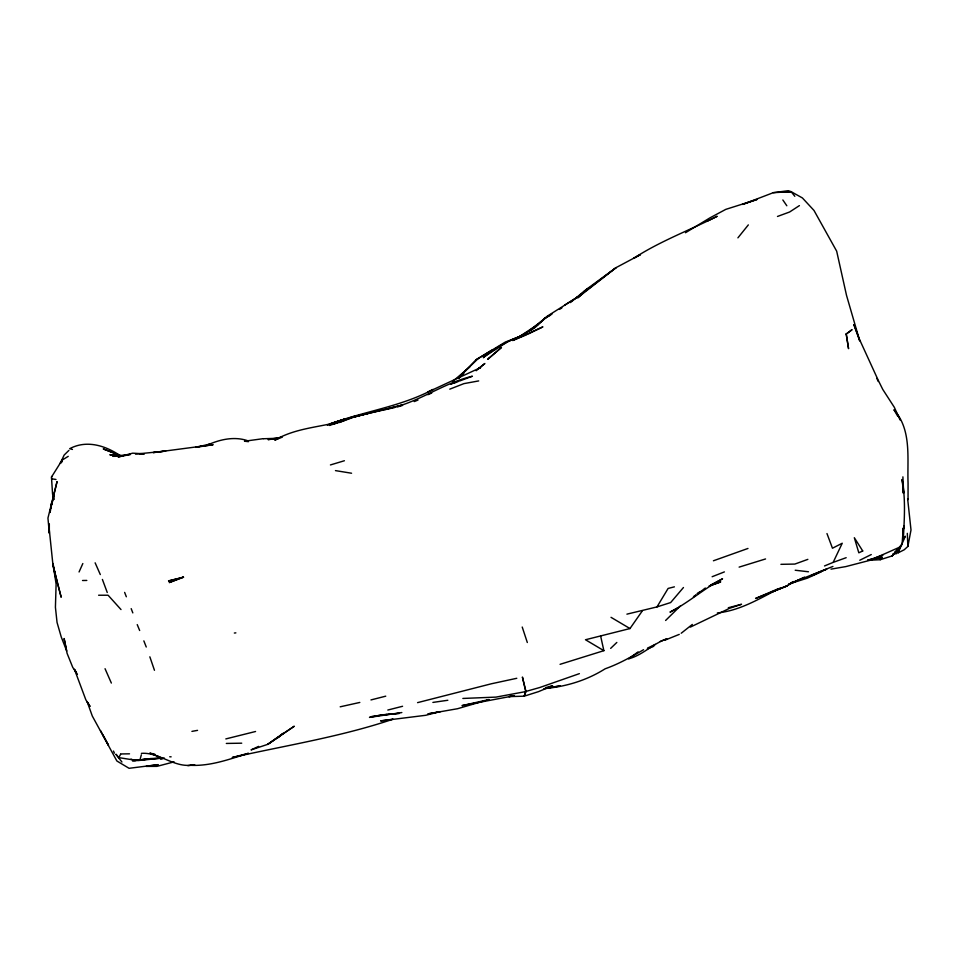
<?xml version="1.0" encoding="UTF-8"?>
<svg xmlns="http://www.w3.org/2000/svg" width="959" height="959" viewBox="0 0 959 959"><rect width="100%" height="100%" fill="white"/><g stroke="black" fill="none" stroke-linecap="round" stroke-linejoin="round"><path stroke-width="1.44" d="M49.377 530.507L53.045 565.858L56.054 579.296L52.973 563.508L56.113 584.103L55.418 607.287L57.049 622.451L61.232 636.932L66.734 651.053L64.109 638.526L67.082 653.331L72.752 667.404L77.427 674.285M49.317 523.83L49.329 533.288L47.95 518.052L57.06 481.574L50.647 508.306L51.762 502.216L50.108 512.346M846.21 334.056L851.868 329.812L846.21 334.056L848.559 348.668L846.222 333.768M907.634 498.74L911.002 529.991L907.873 546.426L904.229 549.771L898.104 552.84L905.32 536.237L903.318 539.138C904.325 519.263 905.799 499.195 902.035 479.5L903.666 493.106L902.899 476.851M902.982 492.866L903.246 490.001M867.715 560.308L880.218 559.72L892.182 555.908L902.083 544.197L903.282 528.277L902.863 531.058M50.048 512.466L50.443 509.697M902.791 532.569L903.953 525.736L902.946 531.538M183.397 576.958L169.287 582.569L183.505 577.234L168.58 580.914L183.505 577.234M50.647 508.306L53.968 496.115M141.345 754.829L139.966 759.828L132.438 760.787L136.598 760.427L118.796 757.622L116.063 754.361M898.104 552.84L900.189 546.51M545.911 687.543L552.576 685.745L538.538 691.631L524.165 696.186L525.748 691.583L522.403 677.042L525.964 691.427L524.165 696.186L508.809 696.618L514.3 695.659M79.058 571.972L82.834 563.544M62.311 461.543L60.333 463.281L64.121 455.093L68.916 450.382M824.512 565.954L833.155 562.382L842.242 543.238L832.46 548.224L826.97 533.552M118.796 757.622L120.582 754.337M60.333 463.281L62.143 460.092L68.233 456.352M626.91 614.156L656.987 606.915L668.111 588.442L674.405 586.848M54.267 499.339L52.565 494.125L51.474 477.079L62.143 460.092M560.068 664.323L603.87 650.67L585.493 639.749L629.979 628.553L642.398 610.775M902.083 544.197L892.182 555.908L896.677 550.526M737.915 237.844L748.332 224.897M880.218 559.72L882.22 557.299L867.811 559.924M683.455 587.519L670.653 602.564L656.987 606.915M458.57 377.99L476.048 359.781L505.285 342.087L519.418 336.597L535.242 327.379L547.901 315.787L579.236 296.031L576.994 297.518L616.158 267.585L640.444 254.638L633.887 258.187C660.044 241.177 689.461 230.34 717.164 216.29L707.454 221.061M665.606 620.473L680.566 605.764M51.474 477.079L52.325 476.227M458.63 378.337L463.832 373.195L458.594 378.194M452.876 381.262L469.814 366.889M491.775 350.155L478.313 358.426L464.755 371.529L465.774 370.546M610.655 648.38L616.829 642.446M577.893 297.889L587.699 288.503L577.905 297.326M678.001 607.766L669.993 612.142C688.55 602.672 704.086 588.454 722.559 578.804L710.787 584.942M530.842 330.555L547.901 315.787M278.23 737.567L283.145 733.347L267.753 744.34L251.054 749.902L258.63 746.378M799.41 205.61L789.617 211.999L777.485 216.458M476.179 370.725L484.87 363.497L478.277 368.736L480.591 367.573L427.966 392.003L433.048 389.474C401.126 406.544 365.223 411.087 331.694 423.446L346.007 418.675L329.249 423.998M570.461 302.565L585.481 290.05L616.158 267.585L577.941 297.482M681.214 633.24L692.326 624.441M695.802 595.095L693.417 596.87L695.599 595.251M702.947 589.785L705.333 588.011M643.549 649.711C631.262 656.927 618.831 663.94 605.153 668.795C586.548 680.518 565.666 686.752 543.885 688.646M697.78 593.645L702.156 590.42M638.107 651.892L628.505 658.857C642.878 655.117 652.875 643.585 666.829 638.874L660.2 641.451M517.452 337.952L538.035 324.286M533.252 327.978L528.457 331.418L545.767 317.645M535.649 326.252L538.035 324.526M583.959 291.536L588.323 288.719M793.369 581.598L786.188 586.357L755.596 598.452L777.246 589.162M278.817 736.836L267.753 744.34L294.293 726.215L281.431 734.81M793.237 581.562L788.394 584.81L804.613 577.222L790.624 583.324L832.927 566.445M697.073 593.657L699.495 592.039M586.273 290.026L589.761 287.772M685.493 232.737L709.804 217.945L725.783 209.374L756.915 199.52L742.638 204.423L773.314 192.675L791.127 191.68L802.407 197.95L813.987 210.441L836.668 251.162L846.509 295.324L859.744 340.936L853.87 324.55L859.192 338.719L878.288 380.399L882.771 389.426L894.327 407.299L900.045 419.946M579.236 296.031L564.755 305.058M559.469 309.409L561.902 307.887M476.048 359.781L478.313 358.426M524.729 334.223L527.174 332.749M552.348 313.713L544.292 318.58L550.61 315.127M899.386 547.289L870.077 560.284L845.838 566.589L830.997 569.143M779.871 588.167C759.912 598.428 740.204 610.619 717.368 612.933M450.67 384.319L455.693 381.814L450.562 384.271M859.779 560.248L871.275 554.554M647.505 648.14L655.309 644.352M690.372 627.09L729.631 608.282L741.535 604.278L728.313 607.742M528.073 334.092L542.89 326.863L512.669 340.517L526.731 334.727M814.275 574.897L811.578 575.568L826.454 569.298M821.288 571.792L807.358 578.157L788.801 584.031M826.706 569.083L813.903 574.273M427.882 394.688L431.706 393.058M454.374 383.121L458.21 381.538M665.174 640.073L679.26 634.39M327.427 425.317L348.237 418.388M414.24 401.581L417.992 400.071M647.397 648.847L653.798 646.27M712.141 576.719L724.393 571.9M449.771 389.162L463.892 383.636L478.697 380.915M329.62 425.472L355.753 416.158L394.652 407.539M807.85 559.361L794.855 564.072L780.914 564.324M747.972 548.452L713.424 560.775M339.246 422.547L353.427 417.237L368.58 413.257L355.166 416.686L402.049 405.094L385.074 409.493M459.505 381.047L472.391 376.228C446.57 382.293 424.741 397.925 399.639 405.813M709.636 585.973L720.724 581.897L709.109 585.937M833.155 562.382L846.174 557.694M579.38 673.65L539.869 687.483L525.964 691.427M868.926 559.972L882.879 555.153M333.528 424.154L343.957 420.605C320.869 427.27 296.007 427.654 274.789 440.181L282.342 437.1L268.088 439.618L278.266 438.491M765.558 558.953L739.125 567.117M346.331 418.879L343.67 419.718L346.295 418.915M350.323 417.609L354.303 416.35M397.338 406.976L402.576 405.381M330.435 464.935L344.401 460.74M174.13 761.866L156.94 766.361L146.056 766.397L158.175 764.647L129.069 768.303L116.878 760.99L92.304 716.049L87.209 701.82L90.002 706.339M485.158 700.645L457.587 708.713L427.906 713.892L440.229 711.614L425.664 715.306L380.627 720.904L393.082 719.178C340.661 736.86 286.058 745.371 232.246 757.514L248.453 753.306C229.561 759.18 210.453 766.337 190.326 765.294C172.932 766.78 158.403 752.048 141.393 753.366M255.562 731.501L225.821 738.921M486.477 700.286L489.114 699.579M387.808 710.044L402.576 706.28M370.965 699.926L385.746 696.174M417.573 702.635L491.368 683.779L516.793 678.289M894.711 552.288L898.763 551.305M488.886 699.579L462.01 705.62L514.432 695.695M340.193 706.807L359.817 702.444M868.866 560.164L882.22 557.299M164.325 758.03L160.309 758.881L162.838 758.653M525.748 691.583L496.007 697.109L462.861 698.452M381.754 714.875L369.491 717.392L401.833 712.549M191.92 731.381L197.554 730.362M545.431 688.31L560.308 685.901L547.901 687.807M432.893 702.42L447.841 700.262M139.211 760.019L134.979 760.619L131.011 759.144M142.04 759.636L146.271 759.037M773.314 192.675L788.298 190.697L791.127 191.68L794.831 196.295M135.495 454.122L165.691 451.078L153.188 452.6L213.126 444.688L195.72 447.35L210.357 443.945L208.714 444.473C221.085 439.114 235.255 436.213 248.297 440.936M371.84 716.421L386.837 714.479M137.569 760.631L162.071 758.066L149.952 758.593M187.832 765.654L194.665 764.85M892.721 554.074L896.737 553.607M234.344 633.036L235.866 632.868M190.326 765.294L194.509 764.826M384.319 714.803L399.435 713.352L383.228 714.743M152.589 758.797L139.966 759.828L162.047 758.066M780.734 192.268L791.127 191.68M263.545 438.743L278.23 438.263M263.234 438.671L244.509 441.212L248.489 441.667M82.522 580.507L86.813 580.435M226.324 743.441L241.728 743.189M120.606 753.954L129.513 753.822M139.786 454.087L144.066 454.051M115.655 456.304L112.802 456.316L130.4 454.434L118.137 456.987L132.69 453.175L144.078 453.799M98.609 595.227L108.091 595.227L121.002 609.552M169.731 756.771L171.134 756.831M122.788 455.981L109.841 454.758L120.163 456.052M795.215 570.233L808.473 571.768M51.558 478.793L55.982 479.464M335.47 470.617L351.569 473.231M154.771 754.134L149.76 753.115L159.949 757.107M72.452 449.447L69.683 448.692C86.406 439.749 104.939 445.432 119.755 455.309L103.248 448.932L120.295 455.453M611.027 617.332L629.979 628.553M115.991 754.361L121.925 761.997M782.844 199.975L786.824 205.765M89.81 706.1L85.842 699.818L74.442 669.31L75.953 671.756M897.66 416.122L893.956 409.757C911.961 430.004 907.094 458.426 908.065 483.288L908.053 499.579M103.021 735.205L108.487 745.275L100.503 730.554M876.85 378.421L878.252 381.49M113.45 751.041L114.409 753.139M95.133 562.825L100.311 574.561M111.352 683.06L105.046 668.711M137.233 624.609L139.666 630.507M143.85 640.876L146.248 647.013M124.634 592.398L126.336 596.774M522.223 627.042L527.318 642.506M131.191 608.641L132.821 612.897M102.397 579.44L107.252 592.506M149.844 656.819L154.459 670.281M57.348 582.664L61.172 597.241L53.728 568.028L57.348 582.664L56.833 580.435M600.67 636.201L603.87 650.67M907.31 533.348L907.873 546.426M902.899 528.769L903.318 539.138M484.703 356.448L483.312 357.719C494.592 348.045 507.874 340.805 521.792 335.71L507.779 341.692L484.703 356.448M488.67 358.45L487.699 359.301L501.473 347.446L488.67 358.45M862.728 550.981L858.82 552.804L854.325 537.711L862.728 550.981M787.411 585.685L772.055 591.895L787.411 585.685"/></g></svg>
